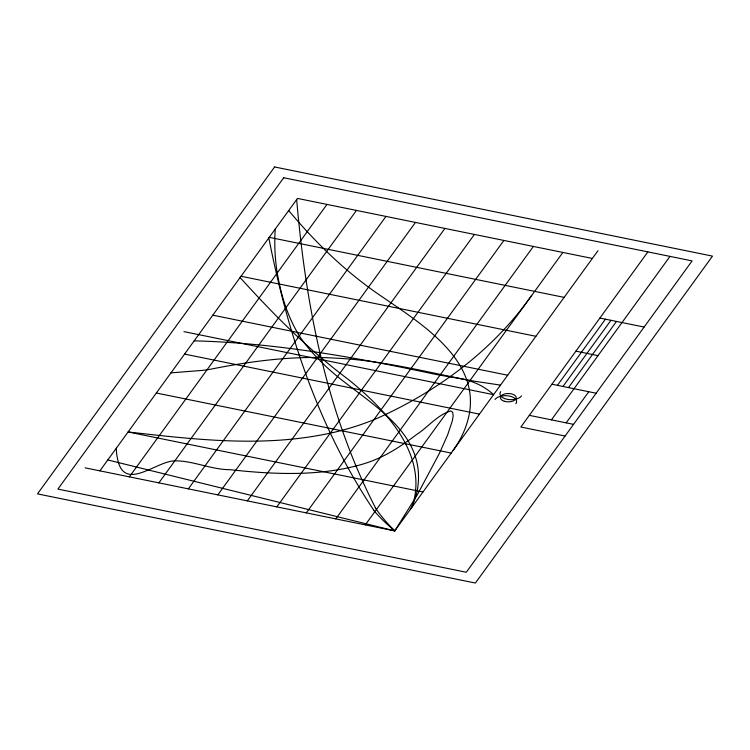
<?xml version="1.0" encoding="UTF-8"?>
<svg xmlns="http://www.w3.org/2000/svg" width="750" height="750" viewBox="0 0 750 750"><rect width="100%" height="100%" fill="white"/><g stroke="black" fill="none" stroke-linecap="round" stroke-linejoin="round"><path stroke-width="1.12" d="M412.191 506.869C429.056 454.603 385.509 409.528 348.234 379.378C308.391 349.65 273.384 314.306 240.094 277.547M85.144 467.85L394.762 530.897L417.366 494.719L439.462 453.216L447.619 434.953L452.381 420.741L453.159 415.706L452.681 412.369L450.816 410.925C437.419 414.816 428.231 427.059 416.691 434.456C403.097 444.759 388.753 454.434 372.778 460.659A106.116 56.072 0.1 0 1 359.719 465.009C317.419 476.55 273.019 474.347 229.884 469.678C211.05 469.659 193.556 460.716 174.844 460.828C155.794 461.119 123.722 492.937 117.45 458.259A158.156 83.578 0.1 0 1 116.475 451.922L116.353 448.153M531.675 295.463C492.666 350.925 435.637 392.812 373.8 419.822M99.891 470.85L297.488 198.412L592.359 258.45M129.375 476.859L326.972 204.422M158.869 482.859L356.456 210.422M188.353 488.869L385.95 216.422M217.838 494.869L415.434 222.431M247.322 500.878L444.919 228.431M276.816 506.878L474.413 234.441M306.3 512.878L503.897 240.441M335.784 518.888L533.381 246.45M365.278 524.888L562.875 252.45M107.803 459.947L394.762 530.897L598.003 250.669M647.878 251.888L520.856 427.031L565.087 436.041M557.438 385.341L605.419 319.181M562.959 386.466L610.95 320.306M568.491 387.6L616.481 321.431M551.438 419.859L669.994 256.397M566.184 422.859L588.759 391.725M333.197 432.488C265.688 447.881 196.031 439.678 128.1 431.962L422.991 491.972M170.963 372.863L202.613 370.369A149.841 79.181 0.1 0 0 209.494 369.422C251.044 361.116 293.391 355.444 335.85 358.172C378.169 360.056 419.447 370.275 460.809 378.6M194.175 340.856C275.887 342.881 356.522 357.478 436.247 374.522A179.128 94.659 0.1 0 0 441.919 375.487L468.216 380.044A275.1 145.378 0.1 0 0 475.706 381.394L500.494 385.106M269.259 237.338L564.131 297.375M599.897 318.056L644.119 327.056M241.031 276.253L535.903 336.291M575.897 351.141L598.013 355.641M212.803 315.178L507.675 375.216M551.906 384.216L596.138 393.225M183.947 331.631L493.556 394.669C484.547 386.25 472.931 380.953 460.875 378.666M529.322 415.359L573.553 424.359M184.575 354.094L479.447 414.131M156.347 393.019L451.219 453.056M320.784 361.397C357.225 399.347 428.025 425.606 417.441 489.591A243.469 128.653 0.1 0 1 410.269 509.503M288.694 210.544C316.406 243.712 347.794 273.966 383.888 297.928C425.775 326.7 487.434 365.334 466.05 425.925A271.041 143.222 0.1 0 1 453.094 450.459M373.716 510.103C319.144 428.766 287.475 333.553 268.828 237.928M375.422 507.722C326.597 412.809 305.653 305.194 296.663 199.547M298.303 334.05C287.137 315.441 280.875 294.262 277.247 272.981A686.391 362.719 0.1 0 1 275.25 229.069M394.856 530.859A271.537 143.484 0.1 0 1 373.594 510.131M394.866 530.859A297.9 157.425 0.1 0 1 375.281 507.741M521.55 395.906A11.166 5.897 0.1 0 1 507.131 399.291A11.166 5.897 0.1 0 1 500.7 391.659M495.056 399.441A11.166 5.897 0.1 0 1 509.475 396.066A11.166 5.897 0.1 0 1 515.906 403.688M373.744 419.784A200.072 105.722 0.1 0 1 333.234 432.525M320.878 361.369A310.894 164.288 0.1 0 1 298.172 334.069M274.613 166.959L37.5 493.884L475.387 583.041L712.5 256.116L274.613 166.959M283.716 177.741L57.891 489.103L466.284 572.259L692.109 260.897L283.716 177.741M504.3 401.269A7.894 4.172 0.1 0 0 516.197 397.725A7.894 4.172 0.1 0 0 504.412 394.041A7.894 4.172 0.1 0 0 504.3 401.269"/></g></svg>
